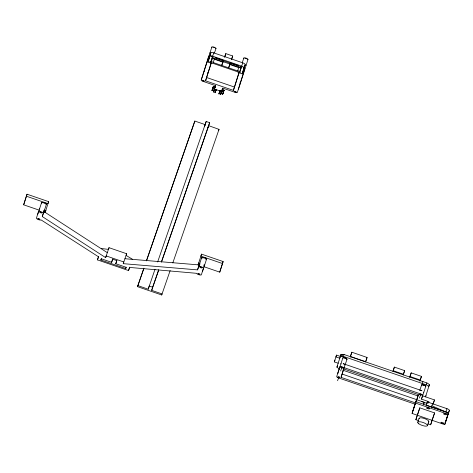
<?xml version="1.0" encoding="UTF-8"?>
<svg xmlns="http://www.w3.org/2000/svg" width="473" height="473" viewBox="0 0 473 473"><rect width="100%" height="100%" fill="white"/><g stroke="black" fill="none" stroke-linecap="round" stroke-linejoin="round"><path stroke-width="0.71" d="M221.967 90.745L222.771 88.215L220.997 93.536M215.522 85.731C215.723 88.829 212.596 85.11 212.755 88.244M222.115 90.302L222.393 89.421M215.227 86.671L215.469 85.974C215.457 88.51 212.56 85.152 212.744 88.356M223.433 92.069L224.06 90.219L222.334 89.633L220.613 94.635L221.098 93.287M208.835 59.16L210.893 52.787A2.797 0.84 19.1 0 1 213.784 52.893L242.779 62.85A2.797 0.84 19.1 0 1 245.174 64.559L243.299 70.518M207.889 62.046L209.752 56.08A2.797 0.84 19.1 0 1 212.649 56.186L241.644 66.137A2.797 0.84 19.1 0 1 244.033 67.846L242.158 73.812L239.515 72.907A2.797 0.84 19.1 0 1 237.357 71.719L212.939 63.335A2.797 0.84 19.1 0 1 210.52 62.95L207.889 62.046L210.893 52.787M39.667 210.314L23.65 204.815L27.038 194.22L48.624 201.634L45.237 212.223L43.841 211.744M27.038 194.22L23.65 204.815M37.775 214.186L41.589 202.633M132.381 259.192L126.096 255.444L126.634 253.735L109.021 247.686L105.633 257.619L42.28 216.563L43.291 213.347A2.554 0.769 19.1 0 0 41.104 211.78A2.554 0.769 19.1 0 0 38.455 211.685L36.433 218.118A2.554 0.769 19.1 0 0 38.307 219.573A2.554 0.769 19.1 0 0 41.127 219.945L98.449 256.75L97.462 259.89L128.544 270.562L129.732 267.139M43.421 213.27L46.425 204.295M43.664 212.673L43.989 211.626L107.341 252.683M126.208 267.18L125.729 268.552L100.861 260.014L101.257 258.761L111.622 262.314L112.811 258.885M105.633 257.619L106.171 255.917L123.784 261.965L123.246 263.668L197.548 269.876L199.257 264.939L124.961 258.731M108.66 248.828L109.021 247.686M111.622 262.314L112.609 259.174L116.754 260.593L115.767 263.739L126.125 267.298L125.729 268.552M128.544 270.562L129.531 267.422L196.561 273.311A2.554 0.769 19.1 0 0 199.044 274.76A2.554 0.769 19.1 0 0 201.374 274.754L203.396 268.315A2.554 0.769 19.1 0 0 201.208 266.754A2.554 0.769 19.1 0 0 198.559 266.654L197.548 269.876M211.851 47.069L202.343 76.732A2.194 0.656 19.1 0 1 202.722 76.514M170.156 270.568L161.701 294.969L137.525 286.668L143.893 268.191M211.023 61.348L212.141 57.789A2.797 0.84 19.1 0 0 215.038 57.895L238.747 66.037A2.797 0.84 19.1 0 0 241.141 67.745L240.018 71.299A2.797 0.84 19.1 0 0 237.606 70.915L213.187 62.531A2.797 0.84 19.1 0 0 211.023 61.348L212.164 58.055A2.797 0.84 19.1 0 1 214.328 59.243L222.848 62.17L221.707 65.457L223.475 60.308M234.301 87.747L233.384 90.378L205.548 80.818L211.153 62.974M205.548 80.818L211.212 63.116M212.507 59.001L212.939 57.623M161.571 261.776L208.652 125.806L209.64 122.661L206.187 121.478L205.199 124.624L194.841 121.064L146.459 260.871M137.856 285.621L148.215 289.18L149.202 286.035L152.661 287.217L151.673 290.363L162.032 293.922L161.701 294.969M222.848 62.17L223.014 61.644L229.919 64.015L228.619 67.828L230.386 62.678M224.663 57.215L225.792 53.615L232.704 55.985L231.569 59.586M218.686 130.412L219.017 129.366L208.646 125.67L207.949 127.716L208.286 126.752M233.384 90.378L239.208 71.849M239.054 72.676L234.525 87.085L206.689 77.531M247.976 59.474L238.475 89.137A2.194 0.656 19.1 0 0 238.291 88.729M199.547 265.205L198.157 264.726L201.545 254.137L223.132 261.551L219.744 272.141L203.727 266.642M198.69 266.583L201.693 257.608M206.53 259.263L202.515 271.461A2.554 0.769 19.1 0 0 202.302 270.982M219.744 272.141L223.132 261.551M338.213 363.223L334.328 361.886L336.522 355.099L340.406 356.435L339.986 357.641M339.431 368.993L336.912 367.172L340.986 354.407L344.042 354.508L426.865 382.941A5.493 1.65 19.1 0 1 429.366 384.732L425.529 396.847L425.966 395.653M342.884 357.819L337.84 373.28A2.194 0.656 19.1 0 1 337.964 373.144M341.045 377.365L343.7 368.916L418.339 394.547L415.684 402.99L341.045 377.365L343.954 368.443M350.304 356.654L351.829 352.219L367.078 357.458L365.682 361.792M350.848 355.347L351.829 352.219M365.552 361.892L367.078 357.458M393.613 369.531L394.376 367.095L404.634 370.619L403.244 374.858L404.634 370.619M409.766 377.07L411.197 372.872L421.455 376.39L419.858 381.232M411.197 372.872L409.807 377.111M420.024 380.594L421.455 376.39M427.959 423.855L430.643 424.778L432.044 420.314L412.101 413.432L415.862 401.601L448.487 412.799L444.721 424.63L432.227 420.343M415.862 401.601L412.101 413.432M423.631 404.344L424.263 402.34L416.559 399.697L412.97 410.806M418.369 394.772L416.825 399.703L342.186 374.078M428.52 403.073L428.987 401.719L421.484 399.141L422.679 395.339A2.194 0.656 19.1 0 0 420.804 393.997L342.02 366.947A2.194 0.656 19.1 0 0 339.75 366.865L336.705 376.573A2.194 0.656 19.1 0 0 338.579 377.915L415.27 404.244M421.484 399.141L425.812 386.287M418.552 420.627L415.862 419.705L419.823 407.85L434.604 412.923L430.643 424.778M419.823 407.85L415.862 419.705M444.969 422.75A2.797 0.84 19.1 0 0 445.448 422.472L449.35 410.381A2.797 0.84 19.1 0 0 446.961 408.672L427.308 401.926L427.054 402.724A2.797 0.84 19.1 0 0 427.285 403.25M422.625 395.854L434.498 399.927L433.144 404.031M444.721 424.63L448.487 412.799M212.543 88.871L211.934 90.686L212.525 88.983M210.444 56.039A2.194 0.656 19.1 0 0 208.717 56.121L201.208 80.026A2.194 0.656 19.1 0 0 203.083 81.368L215.452 85.613L213.364 92.152L213.855 90.798M213.264 86.772L215.002 87.369L213.755 91.053M219.383 92.637L219.182 93.175L219.904 90.917L219.366 92.548L221.092 93.14L221.63 91.508L214.381 89.019L213.849 90.65L215.57 91.242L216.102 89.61L215.085 92.738L215.883 90.449M215.487 91.543L215.386 91.868L215.582 91.33M219.98 90.804L218.887 94.044L219.525 92.223M223.522 91.845L222.635 94.358L223.25 92.602M212.442 89.166L212.241 89.793L212.43 89.267M212.844 88.061L213.057 87.404L212.649 88.557M221.128 93.092L222.7 88.102L235.063 92.347A2.194 0.656 19.1 0 0 237.334 92.43L244.843 68.526A2.194 0.656 19.1 0 0 243.979 67.621M223.522 91.815L223.705 91.254L223.534 91.732M212.472 89.054L212.815 88.173M216.196 89.539L215.735 90.875M220.14 90.473L219.537 92.14L219.714 91.661M223.362 92.194L222.996 93.323L223.167 92.85M212.448 89.243L212.637 88.67M215.818 90.692L216.09 89.858M204.833 125.564C203.816 128.467 205.885 122.507 204.844 125.469M219.614 91.999L219.886 91.153M219.904 91.058L220.081 90.544M208.297 126.658L208.605 125.783M223.15 92.921L223.345 92.336M223.357 92.241L223.546 91.661L221.819 91.07M42.28 216.563L43.989 211.626M48.624 201.634L47.944 203.609L26.358 196.194M45.237 212.223L45.922 210.249M97.462 259.89L98.644 256.467M100.861 260.014L101.34 258.642M115.767 263.739L116.955 260.31M123.246 263.668L126.634 253.735M201.403 79.399L202.545 76.106M208.392 60.443L209.533 57.15M212.649 56.186L213.784 52.893M214.44 52.97L215.995 48.494M213.187 62.531L214.328 59.243M146.547 260.517L194.841 121.064M137.525 286.668L143.804 268.54M224.634 56.961L225.792 53.615M222.83 62.294L223.534 60.26M213.849 90.65L215.144 86.937M215.576 91.39L215.984 90.166M215.57 91.242L216.185 89.456M148.215 289.18L155.002 269.297M157.633 261.983L206.187 121.478M219.371 92.69L219.697 91.732M231.545 59.332L232.704 55.985M152.661 287.217L158.697 269.787M161.352 262.119L209.64 122.661M229.736 64.665L230.209 63.311M151.673 290.363L158.674 270.142M222.47 89.161L222.712 88.463M223.451 91.975L224.06 90.225M237.606 70.915L238.747 67.627A2.797 0.84 19.1 0 1 241.159 68.011L240.018 71.299M172.811 262.893L219.017 129.366M242.282 62.531L243.832 58.049M241.644 66.137L242.779 62.85M244.033 67.846L245.174 64.559M242.158 73.812L243.802 68.916M201.545 254.137L200.859 256.112L222.446 263.526M198.157 264.726L198.837 262.752M336.522 355.099L335.895 356.908L339.78 358.244M334.328 361.886L334.955 360.077M340.986 354.407L340.335 356.281L343.392 356.382L426.214 384.821A5.493 1.65 19.1 0 1 428.715 386.607L429.389 384.762M336.912 367.172L337.562 365.298M341.116 356.157L341.766 354.277M342.156 356.187L342.807 354.312M343.392 356.382L344.042 354.508M340.637 371.009L342.074 366.853M337.586 380.718L339.029 376.555M344.096 367.663L345.231 364.37M345.036 364.996L347.028 359.238M350.221 357.156L350.641 355.95M394.376 367.095L392.992 371.335L393.128 370.696L403.386 374.22M419.894 389.983L421.668 384.868M415.489 402.789L416.559 399.697M422.247 383.449L422.897 381.569M419.415 398.059L420.858 393.903M426.214 384.821L426.865 382.941M423.406 404.817L424.263 402.34M417.724 422.271L419.084 418.333M426.143 405.361L427.308 401.926M431.447 407.034L432.588 403.741M433.108 403.942L434.498 399.927M427.462 425.611L428.822 421.68M432.044 420.314L434.604 412.923M446.961 408.672L445.82 411.965A2.797 0.84 19.1 0 1 447.612 412.84M449.35 410.381L448.209 413.674A2.797 0.84 19.1 0 0 448.185 413.432M222.316 89.675L224.031 90.313M101.299 248.52L108.483 249.395M426.167 405.219L445.82 411.965L431.896 405.751M215.859 57.877L223.522 60.509M231.126 63.116L238.788 65.747M212.661 58.173L223.102 61.756M229.364 63.908L240.503 67.728M229.754 64.541L238.747 67.627M222.245 89.858L223.971 90.449M213.157 87.079L214.89 87.676M222.139 90.166L223.865 90.757M213.01 87.493L214.748 88.09M221.991 90.579L223.717 91.171M212.838 87.984L214.576 88.581M214.086 89.965L215.806 90.556M212.034 90.361L213.766 90.952M219.289 92.85L222.742 94.032M213.5 91.727L215.221 92.318M219.017 93.624L220.743 94.216M409.949 376.473L420.207 379.996M350.369 356.453L365.617 361.685M342.913 370.188L418.079 395.996M421.508 401.476L426.965 403.351M415.365 403.031L447.99 414.23M203.68 257.986A1.094 0.331 19.1 0 1 203.94 258.039M201.9 258.087A2.554 0.769 19.1 0 1 204.342 257.702A2.554 0.769 19.1 0 1 206.092 259.523M204.537 265.028A2.554 0.769 19.1 0 1 204.094 265.282M199.908 263.845A2.554 0.769 19.1 0 1 199.701 263.366M43.835 203.071A1.094 0.331 19.1 0 1 44.107 203.154M41.801 203.112A2.554 0.769 19.1 0 1 44.237 202.734A2.554 0.769 19.1 0 1 45.987 204.549M44.432 210.053A2.554 0.769 19.1 0 1 43.563 210.331M39.803 208.871A2.554 0.769 19.1 0 1 39.596 208.392M44.196 210.254A2.554 0.769 19.1 0 1 44.261 210.893M42.387 216.273A2.554 0.769 19.1 0 1 42.41 216.492M203.964 264.939A2.554 0.769 19.1 0 1 204.07 265.956M199.884 264.519A2.554 0.769 19.1 0 1 199.813 263.881M423.075 385.105A1.094 0.331 19.1 0 1 423.838 385.264M424.541 385.607A1.094 0.331 19.1 0 1 424.689 385.726M421.845 385.276A2.194 0.656 19.1 0 1 423.938 384.951A2.194 0.656 19.1 0 1 425.434 386.506M419.793 390.485A2.194 0.656 19.1 0 1 421.946 390.71L343.161 363.66A2.194 0.656 19.1 0 1 344.569 364.346M423.82 392.046A2.194 0.656 19.1 0 1 423.696 392.188M422.584 395.582A2.194 0.656 19.1 0 1 422.643 396.132M343.966 368.757A2.194 0.656 19.1 0 1 343.605 369.165M339.856 367.71A2.194 0.656 19.1 0 1 339.839 367.521M344.527 358.079A1.094 0.331 19.1 0 1 345.32 358.315M343.067 358.227A2.194 0.656 19.1 0 1 345.154 357.901A2.194 0.656 19.1 0 1 346.656 359.456M341.068 363.985A2.194 0.656 19.1 0 1 340.891 363.577M446.589 419.179A2.797 0.84 19.1 0 1 446.429 419.356M240 82.728A2.194 0.656 19.1 0 1 240.089 83.597M212.353 59.864A2.797 0.84 19.1 0 1 211.662 59.657M208.108 72.617A2.194 0.656 19.1 0 1 207.736 72.635M204.36 71.163A2.194 0.656 19.1 0 1 204.46 70.838M208.303 71.991A2.194 0.656 19.1 0 1 208.362 72.535M210.036 53.236A2.194 0.656 19.1 0 1 209.852 52.828M212.028 47.477A2.194 0.656 19.1 0 1 214.121 47.152A2.194 0.656 19.1 0 1 215.617 48.713M213.489 47.33A1.094 0.331 19.1 0 1 214.287 47.566M245.239 58.285A1.094 0.331 19.1 0 1 246.001 58.445M246.705 58.788A1.094 0.331 19.1 0 1 246.853 58.912M244.009 58.457A2.194 0.656 19.1 0 1 246.102 58.132A2.194 0.656 19.1 0 1 247.598 59.693M245.984 65.233A2.194 0.656 19.1 0 1 245.605 65.451M209.764 56.571A1.094 0.331 19.1 0 1 209.752 56.476M204.064 265.187A2.282 0.686 19.1 0 1 204.123 265.755M203.751 257.614A2.282 0.686 19.1 0 1 205.95 258.625A2.282 0.686 19.1 0 1 205.879 259.405M202.137 258.122A2.282 0.686 19.1 0 1 203.213 257.495M41.872 202.917A2.282 0.686 19.1 0 1 43.93 202.722A2.282 0.686 19.1 0 1 46.165 204.206M419.131 418.776A5.15 1.549 19.1 0 1 424.417 418.528A5.15 1.549 19.1 0 1 428.538 422.005M343.274 357.795A1.892 0.568 19.1 0 1 345.798 358.262A1.892 0.568 19.1 0 1 346.419 359.332M422.105 385.318A1.892 0.568 19.1 0 1 422.058 384.845M422.277 384.774A1.892 0.568 19.1 0 1 424.583 385.312A1.892 0.568 19.1 0 1 425.422 386.311M343.682 368.686A1.892 0.568 19.1 0 1 343.593 368.964M211.585 56.63C212.702 58.256 214.098 56.547 211.585 56.63M209.959 61.792C211.082 63.417 212.472 61.715 209.959 61.792M240.58 66.587C241.697 68.207 243.092 66.504 240.58 66.587M238.954 71.748C240.077 73.368 241.472 71.665 238.954 71.748M200.174 267.458A1.094 0.331 19.1 0 0 201.953 267.913A1.094 0.331 19.1 0 0 200.806 267.091A1.094 0.331 19.1 0 0 200.174 267.458M40.069 212.489A1.094 0.331 19.1 0 0 41.849 212.939A1.094 0.331 19.1 0 0 40.702 212.123A1.094 0.331 19.1 0 0 40.069 212.489M38.053 218.922A1.094 0.331 19.1 0 0 39.827 219.377A1.094 0.331 19.1 0 0 38.68 218.556A1.094 0.331 19.1 0 0 38.053 218.922M198.152 273.891A1.094 0.331 19.1 0 0 199.931 274.346A1.094 0.331 19.1 0 0 198.784 273.524A1.094 0.331 19.1 0 0 198.152 273.891M419.805 394.6A1.094 0.331 19.1 0 0 421.579 395.056A1.094 0.331 19.1 0 0 420.432 394.234A1.094 0.331 19.1 0 0 419.805 394.6M337.976 377.253A1.094 0.331 19.1 0 0 339.75 377.708A1.094 0.331 19.1 0 0 338.603 376.886A1.094 0.331 19.1 0 0 337.976 377.253M341.021 367.551A1.094 0.331 19.1 0 0 342.801 368.006A1.094 0.331 19.1 0 0 341.654 367.184A1.094 0.331 19.1 0 0 341.021 367.551M234.46 91.691A1.094 0.331 19.1 0 0 236.234 92.146A1.094 0.331 19.1 0 0 235.087 91.324A1.094 0.331 19.1 0 0 234.46 91.691M202.474 80.706A1.094 0.331 19.1 0 0 204.253 81.161A1.094 0.331 19.1 0 0 203.106 80.339A1.094 0.331 19.1 0 0 202.474 80.706M426.989 408.246A1.496 0.449 19.1 0 0 429.419 408.867A1.496 0.449 19.1 0 0 427.846 407.744A1.496 0.449 19.1 0 0 426.989 408.246M443.999 414.088A1.496 0.449 19.1 0 0 446.429 414.709A1.496 0.449 19.1 0 0 444.857 413.585A1.496 0.449 19.1 0 0 443.999 414.088M441.232 422.886A1.496 0.449 19.1 0 0 443.662 423.506A1.496 0.449 19.1 0 0 442.095 422.383A1.496 0.449 19.1 0 0 441.232 422.886M418.818 423.802A5.15 1.549 19.1 0 0 427.178 425.937A5.15 1.549 19.1 0 0 421.78 422.082A5.15 1.549 19.1 0 0 418.818 423.802"/></g></svg>
